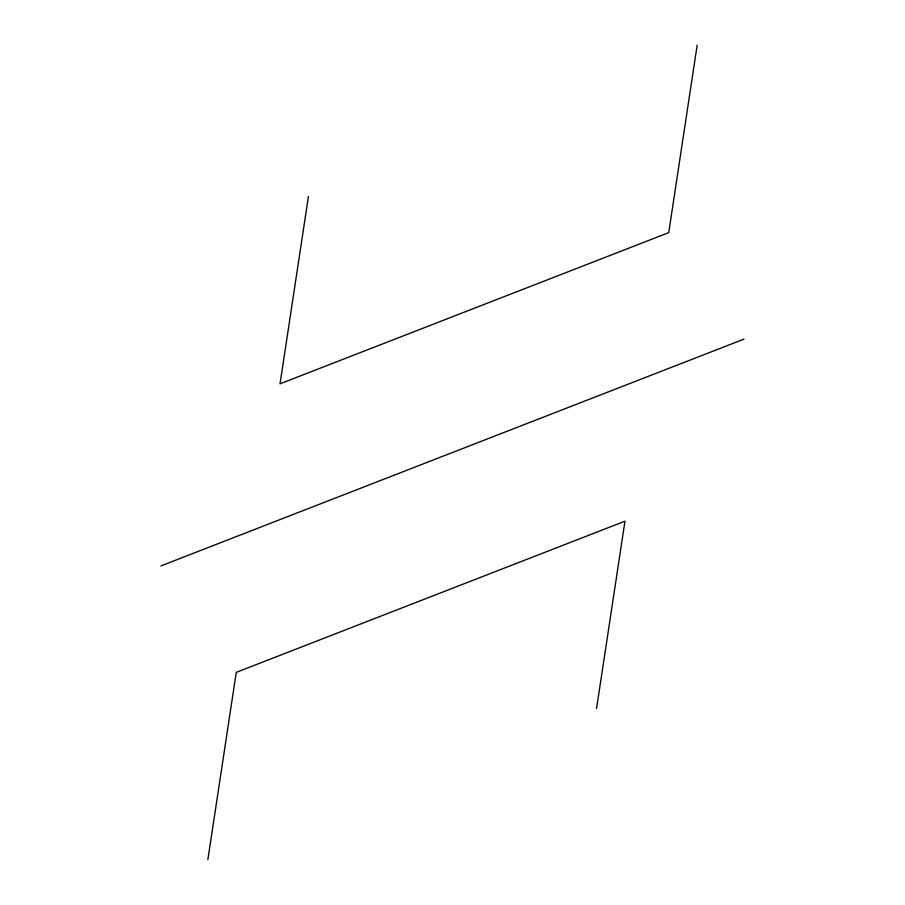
<?xml version="1.0" encoding="UTF-8"?>
<svg xmlns="http://www.w3.org/2000/svg" width="905" height="905" viewBox="0 0 905 905"><rect width="100%" height="100%" fill="white"/><g stroke="black" fill="none" stroke-linecap="round" stroke-linejoin="round"><path stroke-width="1.36" d="M207.845 859.75L236.262 672.37L624.97 521.178L596.553 708.558M308.447 196.442L280.03 383.822L668.738 232.63L697.155 45.25M160.966 565.897L744.034 339.103"/></g></svg>
